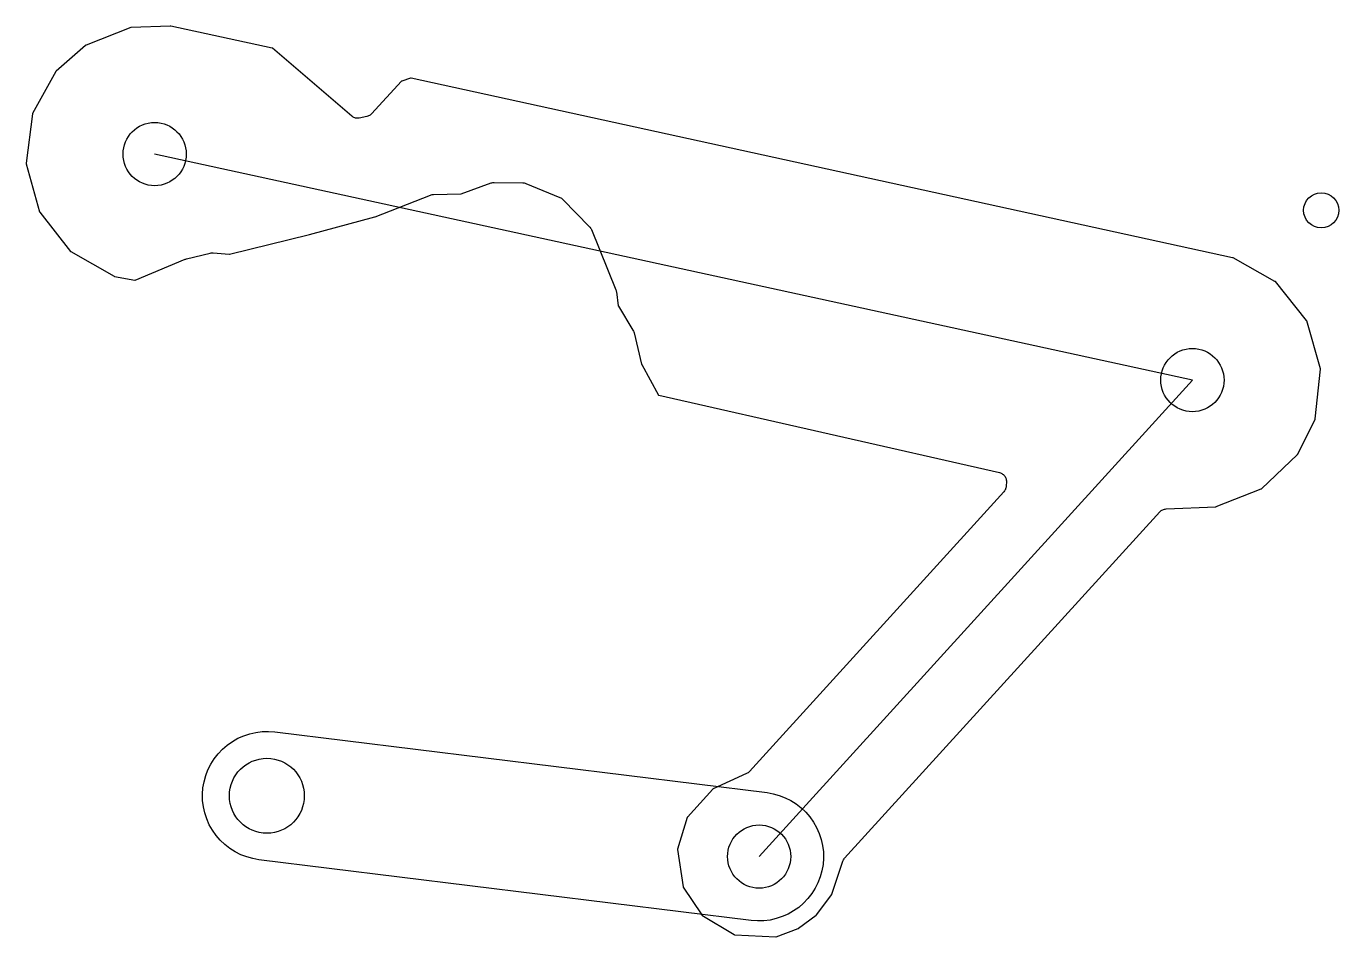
# Model space of a CAD drawing. Header units: metres. Extents: x -221 to 3, y -124 to 31.
import ezdxf

# ---------------------------------------------------------------- set-up
doc = ezdxf.new("R2010")
doc.units = ezdxf.units.M
for name, color, linetype in [('CENTRES', 8, 'Continuous'), ('DOGBONE', 3, 'Continuous'), ('HOLES', 1, 'Continuous'), ('ROCKER', 5, 'Continuous')]:
    doc.layers.add(name, color=color, linetype=linetype)

msp = doc.modelspace()

# ---------------------------------------------------------------- linework, layer by layer
at = {"layer": 'CENTRES'}
for q in [(-199.27, 9.6), (-96.01, -110.38)]:
    msp.add_line((-22, -29), q, dxfattribs=at)
msp.add_circle((0, 0), 3, dxfattribs=at)
at = {"layer": 'DOGBONE'}
msp.add_lwpolyline([(-181.45, -110.92), (-182.51, -110.73), (-183.55, -110.44), (-184.56, -110.06), (-185.52, -109.57), (-186.43, -108.99), (-187.29, -108.33), (-188.07, -107.58), (-188.77, -106.77), (-189.39, -105.88), (-189.93, -104.94), (-190.36, -103.96), (-190.7, -102.93), (-190.94, -101.88), (-191.07, -100.81), (-191.1, -99.73), (-191.02, -98.65), (-190.83, -97.59), (-190.54, -96.55), (-190.16, -95.54), (-189.67, -94.58), (-189.09, -93.67), (-188.43, -92.81), (-187.68, -92.03), (-186.87, -91.33), (-185.98, -90.71), (-185.04, -90.17), (-184.06, -89.74), (-183.03, -89.4), (-181.98, -89.16), (-180.91, -89.03), (-179.83, -89), (-178.75, -89.08), (-94.66, -99.46), (-93.6, -99.65), (-92.56, -99.93), (-91.55, -100.32), (-90.59, -100.81), (-89.68, -101.38), (-88.83, -102.05), (-88.04, -102.79), (-87.34, -103.61), (-86.72, -104.49), (-86.19, -105.43), (-85.75, -106.42), (-85.41, -107.44), (-85.17, -108.5), (-85.04, -109.57), (-85.01, -110.65), (-85.09, -111.73), (-85.28, -112.79), (-85.57, -113.83), (-85.96, -114.84), (-86.44, -115.8), (-87.02, -116.71), (-87.68, -117.56), (-88.43, -118.35), (-89.24, -119.05), (-90.13, -119.67), (-91.07, -120.2), (-92.05, -120.64), (-93.08, -120.98), (-94.13, -121.22), (-95.2, -121.35), (-96.28, -121.37), (-97.36, -121.29), (-181.45, -110.92)], close=True, dxfattribs=at)
for centre, radius in [((-180.1, -100), 6.4), ((-96.01, -110.38), 5.4)]:
    msp.add_circle(centre, radius, dxfattribs=at)
at = {"layer": 'HOLES'}
for centre in [(-199.27, 9.6), (-22, -29), (-96.01, -110.38)]:
    msp.add_circle(centre, 5.4, dxfattribs=at)
at = {"layer": 'ROCKER'}
msp.add_lwpolyline([(-0.09, -27.09), (-0.1, -27.06), (-2.48, -18.89), (-2.49, -18.85), (-2.51, -18.83), (-7.83, -12.19), (-7.86, -12.16), (-7.89, -12.14), (-15.06, -8.14), (-15.1, -8.12), (-15.13, -8.11), (-155.46, 22.57), (-155.5, 22.57), (-155.54, 22.56), (-157.05, 22.08), (-157.08, 22.06), (-157.11, 22.04), (-162.21, 16.47), (-162.32, 16.36), (-162.44, 16.26), (-162.58, 16.18), (-162.72, 16.11), (-162.86, 16.06), (-163.02, 16.02), (-164.33, 15.75), (-164.48, 15.73), (-164.64, 15.72), (-164.79, 15.73), (-164.94, 15.75), (-165.08, 15.79), (-165.22, 15.84), (-165.36, 15.91), (-165.49, 15.99), (-165.61, 16.08), (-179.13, 27.67), (-179.16, 27.69), (-179.19, 27.7), (-196.53, 31.42), (-196.57, 31.43), (-196.62, 31.43), (-203.28, 31.22), (-203.31, 31.22), (-203.34, 31.21), (-210.99, 28.2), (-211.03, 28.19), (-211.06, 28.16), (-216.08, 23.78), (-216.11, 23.75), (-216.13, 23.71), (-220.13, 16.54), (-220.15, 16.51), (-220.16, 16.47), (-221.2, 8.03), (-221.2, 7.99), (-221.19, 7.96), (-218.93, -0.24), (-218.92, -0.28), (-218.89, -0.31), (-213.66, -7.02), (-213.64, -7.04), (-213.61, -7.06), (-206.21, -11.26), (-206.17, -11.27), (-206.13, -11.28), (-202.68, -11.92), (-202.64, -11.92), (-202.61, -11.91), (-194.07, -8.37), (-193.96, -8.33), (-193.85, -8.3), (-189.76, -7.3), (-189.6, -7.26), (-189.44, -7.25), (-189.27, -7.26), (-186.56, -7.49), (-186.52, -7.49), (-186.48, -7.49), (-172.82, -4.15), (-172.8, -4.15), (-161.67, -1.11), (-161.6, -1.09), (-152.13, 2.6), (-152.01, 2.64), (-151.88, 2.67), (-151.75, 2.69), (-151.62, 2.7), (-146.99, 2.82), (-146.95, 2.82), (-146.91, 2.83), (-141.77, 4.67), (-141.65, 4.71), (-141.51, 4.74), (-141.38, 4.76), (-141.25, 4.76), (-136.4, 4.7), (-136.26, 4.69), (-136.12, 4.67), (-135.98, 4.63), (-135.85, 4.59), (-130.05, 2.19), (-129.91, 2.13), (-129.79, 2.05), (-129.67, 1.96), (-129.55, 1.86), (-124.97, -2.8), (-124.87, -2.91), (-124.79, -3.03), (-124.71, -3.16), (-124.65, -3.29), (-120.48, -13.58), (-120.44, -13.7), (-120.41, -13.82), (-120.39, -13.95), (-120.08, -16.29), (-120.08, -16.33), (-120.06, -16.36), (-117.56, -20.48), (-117.48, -20.62), (-117.43, -20.76), (-117.38, -20.91), (-116.09, -26.3), (-116.08, -26.33), (-116.06, -26.36), (-113.18, -31.55), (-113.16, -31.58), (-113.13, -31.59), (-54.95, -44.81), (-54.8, -44.85), (-54.67, -44.9), (-54.53, -44.97), (-54.41, -45.05), (-54.29, -45.14), (-54.19, -45.25), (-54.09, -45.36), (-54, -45.48), (-53.93, -45.61), (-53.87, -45.75), (-53.83, -45.89), (-53.8, -46.03), (-53.78, -46.18), (-53.78, -46.33), (-53.81, -47.11), (-53.83, -47.26), (-53.85, -47.4), (-53.9, -47.55), (-53.95, -47.69), (-54.02, -47.82), (-54.11, -47.94), (-54.2, -48.06), (-97.67, -95.86), (-97.78, -95.96), (-97.9, -96.06), (-98.03, -96.14), (-98.16, -96.21), (-103.87, -98.81), (-103.91, -98.83), (-103.93, -98.85), (-108.26, -103.63), (-108.28, -103.65), (-108.29, -103.68), (-109.94, -109.11), (-109.95, -109.15), (-109.94, -109.19), (-109, -115.56), (-108.99, -115.6), (-108.98, -115.62), (-105.82, -120.34), (-105.8, -120.37), (-105.77, -120.4), (-100.25, -123.71), (-100.21, -123.72), (-100.18, -123.73), (-93.17, -124.07), (-93.14, -124.07), (-93.1, -124.06), (-89.32, -122.66), (-89.29, -122.65), (-89.26, -122.63), (-86.25, -120.4), (-86.22, -120.37), (-86.2, -120.35), (-83.62, -116.88), (-83.6, -116.84), (-83.59, -116.81), (-81.71, -111.19), (-81.65, -111.05), (-81.58, -110.91), (-81.49, -110.78), (-81.4, -110.66), (-27.54, -51.5), (-27.43, -51.39), (-27.32, -51.3), (-27.2, -51.22), (-27.07, -51.15), (-26.93, -51.09), (-26.79, -51.05), (-26.64, -51.02), (-26.5, -51.01), (-18, -50.62), (-17.96, -50.62), (-17.92, -50.6), (-10.27, -47.6), (-10.24, -47.58), (-10.21, -47.56), (-4.05, -41.69), (-4.02, -41.67), (-4.01, -41.64), (-1.04, -35.65), (-1.03, -35.62), (-1.02, -35.59), (-0.09, -27.13), (-0.09, -27.09)], close=True, dxfattribs=at)

doc.saveas('drawing.dxf')
